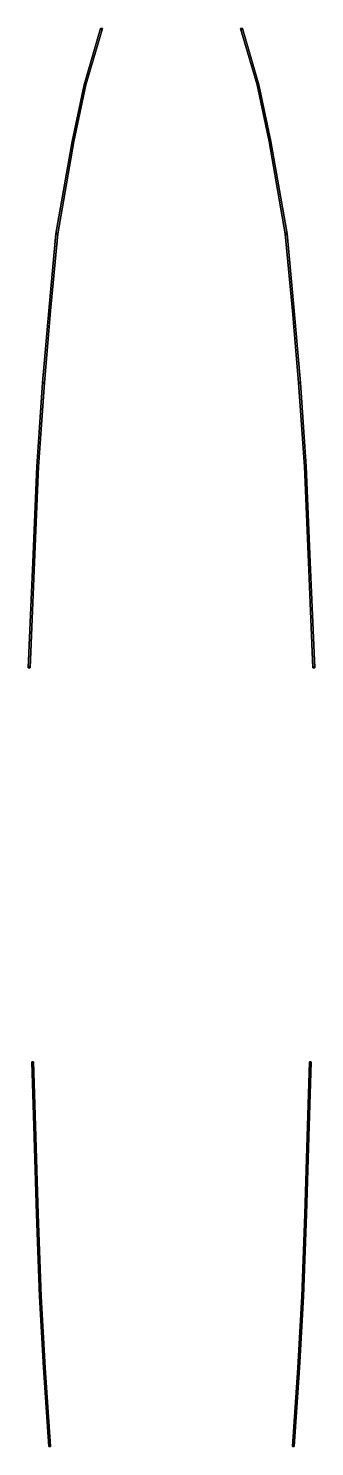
# Model space of a CAD drawing. Extents: x -3.2 to 3.2, y -16.1 to 15.7.
import ezdxf

# ---------------------------------------------------------------- set-up
doc = ezdxf.new("R2010")
doc.units = 0
doc.layers.add('RAILINGS', color=6, linetype='CONTINUOUS')

msp = doc.modelspace()

# ---------------------------------------------------------------- linework, layer by layer
at = {"layer": 'RAILINGS'}
for points in [[(-1.55, 15.68, 3.54), (-1.92, 14.42, 3.54), (-1.96, 14.42, 3.54), (-1.59, 15.68, 3.54)], [(-1.59, 15.68, 3.54), (-1.96, 14.42, 3.54), (-1.92, 14.42, 3.54), (-1.55, 15.68, 3.54)], [(-1.59, 15.66, 3.54), (-1.57, 15.68, 3.54), (-1.57, 15.68, 2.65), (-1.59, 15.66, 2.65)], [(-1.57, 15.64, 3.54), (-1.59, 15.66, 3.54), (-1.59, 15.66, 2.65), (-1.57, 15.64, 2.65)], [(-1.57, 15.68, 3.54), (-1.55, 15.66, 3.54), (-1.55, 15.66, 2.65), (-1.57, 15.68, 2.65)], [(-1.55, 15.66, 3.54), (-1.57, 15.64, 3.54), (-1.57, 15.64, 2.65), (-1.55, 15.66, 2.65)], [(1.57, 15.68, 2.65), (1.55, 15.66, 2.65), (1.55, 15.66, 3.54), (1.57, 15.68, 3.54)], [(1.55, 15.68, 3.54), (1.92, 14.42, 3.54), (1.96, 14.42, 3.54), (1.59, 15.68, 3.54)], [(1.59, 15.68, 3.54), (1.96, 14.42, 3.54), (1.92, 14.42, 3.54), (1.55, 15.68, 3.54)], [(1.55, 15.66, 2.65), (1.57, 15.64, 2.65), (1.57, 15.64, 3.54), (1.55, 15.66, 3.54)], [(1.59, 15.66, 2.65), (1.57, 15.68, 2.65), (1.57, 15.68, 3.54), (1.59, 15.66, 3.54)], [(1.57, 15.64, 2.65), (1.59, 15.66, 2.65), (1.59, 15.66, 3.54), (1.57, 15.64, 3.54)], [(-1.96, 14.42, 3.54), (-2.23, 13.15, 3.45), (-2.19, 13.15, 3.45), (-1.92, 14.42, 3.54)], [(-1.92, 14.42, 3.54), (-2.19, 13.15, 3.45), (-2.23, 13.15, 3.45), (-1.96, 14.42, 3.54)], [(-1.96, 14.42, 3.54), (-1.94, 14.44, 3.54), (-1.94, 14.44, 2.57), (-1.96, 14.42, 2.57)], [(-1.94, 14.4, 3.54), (-1.96, 14.42, 3.54), (-1.96, 14.42, 2.57), (-1.94, 14.4, 2.57)], [(-1.94, 14.44, 3.54), (-1.92, 14.42, 3.54), (-1.92, 14.42, 2.57), (-1.94, 14.44, 2.57)], [(-1.92, 14.42, 3.54), (-1.94, 14.4, 3.54), (-1.94, 14.4, 2.57), (-1.92, 14.42, 2.57)], [(1.94, 14.44, 2.57), (1.92, 14.42, 2.57), (1.92, 14.42, 3.54), (1.94, 14.44, 3.54)], [(1.92, 14.42, 2.57), (1.94, 14.4, 2.57), (1.94, 14.4, 3.54), (1.92, 14.42, 3.54)], [(1.96, 14.42, 3.54), (2.23, 13.15, 3.45), (2.19, 13.15, 3.45), (1.92, 14.42, 3.54)], [(1.92, 14.42, 3.54), (2.19, 13.15, 3.45), (2.23, 13.15, 3.45), (1.96, 14.42, 3.54)], [(1.96, 14.42, 2.57), (1.94, 14.44, 2.57), (1.94, 14.44, 3.54), (1.96, 14.42, 3.54)], [(1.94, 14.4, 2.57), (1.96, 14.42, 2.57), (1.96, 14.42, 3.54), (1.94, 14.4, 3.54)], [(-2.19, 13.15, 3.45), (-2.55, 11.08, 3.43), (-2.59, 11.08, 3.43), (-2.23, 13.15, 3.45)], [(-2.23, 13.15, 3.45), (-2.59, 11.08, 3.43), (-2.55, 11.08, 3.43), (-2.19, 13.15, 3.45)], [(-2.23, 13.15, 3.45), (-2.21, 13.17, 3.45), (-2.21, 13.17, 2.55), (-2.23, 13.15, 2.55)], [(-2.21, 13.13, 3.45), (-2.23, 13.15, 3.45), (-2.23, 13.15, 2.55), (-2.21, 13.13, 2.55)], [(-2.21, 13.17, 3.45), (-2.19, 13.15, 3.45), (-2.19, 13.15, 2.55), (-2.21, 13.17, 2.55)], [(-2.19, 13.15, 3.45), (-2.21, 13.13, 3.45), (-2.21, 13.13, 2.55), (-2.19, 13.15, 2.55)], [(2.21, 13.17, 2.55), (2.19, 13.15, 2.55), (2.19, 13.15, 3.45), (2.21, 13.17, 3.45)], [(2.19, 13.15, 2.55), (2.21, 13.13, 2.55), (2.21, 13.13, 3.45), (2.19, 13.15, 3.45)], [(2.23, 13.15, 3.45), (2.59, 11.08, 3.43), (2.55, 11.08, 3.43), (2.19, 13.15, 3.45)], [(2.19, 13.15, 3.45), (2.55, 11.08, 3.43), (2.59, 11.08, 3.43), (2.23, 13.15, 3.45)], [(2.23, 13.15, 2.55), (2.21, 13.17, 2.55), (2.21, 13.17, 3.45), (2.23, 13.15, 3.45)], [(2.21, 13.13, 2.55), (2.23, 13.15, 2.55), (2.23, 13.15, 3.45), (2.21, 13.13, 3.45)], [(-2.59, 11.08, 3.43), (-2.75, 9.36, 3.39), (-2.71, 9.36, 3.39), (-2.55, 11.08, 3.43)], [(-2.55, 11.08, 3.43), (-2.71, 9.36, 3.39), (-2.75, 9.36, 3.39), (-2.59, 11.08, 3.43)], [(-2.59, 11.08, 3.43), (-2.57, 11.1, 3.43), (-2.57, 11.1, 2.53), (-2.59, 11.08, 2.53)], [(-2.57, 11.06, 3.43), (-2.59, 11.08, 3.43), (-2.59, 11.08, 2.53), (-2.57, 11.06, 2.53)], [(-2.57, 11.1, 3.43), (-2.55, 11.08, 3.43), (-2.55, 11.08, 2.53), (-2.57, 11.1, 2.53)], [(-2.55, 11.08, 3.43), (-2.57, 11.06, 3.43), (-2.57, 11.06, 2.53), (-2.55, 11.08, 2.53)], [(2.57, 11.1, 2.53), (2.55, 11.08, 2.53), (2.55, 11.08, 3.43), (2.57, 11.1, 3.43)], [(2.55, 11.08, 2.53), (2.57, 11.06, 2.53), (2.57, 11.06, 3.43), (2.55, 11.08, 3.43)], [(2.55, 11.08, 3.43), (2.71, 9.36, 3.39), (2.75, 9.36, 3.39), (2.59, 11.08, 3.43)], [(2.59, 11.08, 3.43), (2.75, 9.36, 3.39), (2.71, 9.36, 3.39), (2.55, 11.08, 3.43)], [(2.59, 11.08, 2.53), (2.57, 11.1, 2.53), (2.57, 11.1, 3.43), (2.59, 11.08, 3.43)], [(2.57, 11.06, 2.53), (2.59, 11.08, 2.53), (2.59, 11.08, 3.43), (2.57, 11.06, 3.43)], [(-2.71, 9.36, 3.39), (-2.85, 7.75, 3.37), (-2.89, 7.75, 3.37), (-2.75, 9.36, 3.39)], [(-2.75, 9.36, 3.39), (-2.89, 7.75, 3.37), (-2.85, 7.75, 3.37), (-2.71, 9.36, 3.39)], [(-2.75, 9.36, 3.39), (-2.73, 9.38, 3.39), (-2.73, 9.38, 2.49), (-2.75, 9.36, 2.49)], [(-2.73, 9.34, 3.39), (-2.75, 9.36, 3.39), (-2.75, 9.36, 2.49), (-2.73, 9.34, 2.49)], [(-2.73, 9.38, 3.39), (-2.71, 9.36, 3.39), (-2.71, 9.36, 2.49), (-2.73, 9.38, 2.49)], [(-2.71, 9.36, 3.39), (-2.73, 9.34, 3.39), (-2.73, 9.34, 2.49), (-2.71, 9.36, 2.49)], [(2.73, 9.38, 2.49), (2.71, 9.36, 2.49), (2.71, 9.36, 3.39), (2.73, 9.38, 3.39)], [(2.71, 9.36, 2.49), (2.73, 9.34, 2.49), (2.73, 9.34, 3.39), (2.71, 9.36, 3.39)], [(2.75, 9.36, 3.39), (2.89, 7.75, 3.37), (2.85, 7.75, 3.37), (2.71, 9.36, 3.39)], [(2.71, 9.36, 3.39), (2.85, 7.75, 3.37), (2.89, 7.75, 3.37), (2.75, 9.36, 3.39)], [(2.75, 9.36, 2.49), (2.73, 9.38, 2.49), (2.73, 9.38, 3.39), (2.75, 9.36, 3.39)], [(2.73, 9.34, 2.49), (2.75, 9.36, 2.49), (2.75, 9.36, 3.39), (2.73, 9.34, 3.39)], [(-2.89, 7.75, 3.37), (-3.02, 5.88, 3.34), (-2.98, 5.88, 3.34), (-2.85, 7.75, 3.37)], [(-2.85, 7.75, 3.37), (-2.98, 5.88, 3.34), (-3.02, 5.88, 3.34), (-2.89, 7.75, 3.37)], [(-2.89, 7.75, 3.37), (-2.87, 7.77, 3.37), (-2.87, 7.77, 2.47), (-2.89, 7.75, 2.47)], [(-2.87, 7.73, 3.37), (-2.89, 7.75, 3.37), (-2.89, 7.75, 2.47), (-2.87, 7.73, 2.47)], [(-2.87, 7.77, 3.37), (-2.85, 7.75, 3.37), (-2.85, 7.75, 2.47), (-2.87, 7.77, 2.47)], [(-2.85, 7.75, 3.37), (-2.87, 7.73, 3.37), (-2.87, 7.73, 2.47), (-2.85, 7.75, 2.47)], [(2.87, 7.77, 2.47), (2.85, 7.75, 2.47), (2.85, 7.75, 3.37), (2.87, 7.77, 3.37)], [(2.85, 7.75, 2.47), (2.87, 7.73, 2.47), (2.87, 7.73, 3.37), (2.85, 7.75, 3.37)], [(2.85, 7.75, 3.37), (2.98, 5.88, 3.34), (3.02, 5.88, 3.34), (2.89, 7.75, 3.37)], [(2.89, 7.75, 3.37), (3.02, 5.88, 3.34), (2.98, 5.88, 3.34), (2.85, 7.75, 3.37)], [(2.89, 7.75, 2.47), (2.87, 7.77, 2.47), (2.87, 7.77, 3.37), (2.89, 7.75, 3.37)], [(2.87, 7.73, 2.47), (2.89, 7.75, 2.47), (2.89, 7.75, 3.37), (2.87, 7.73, 3.37)], [(-2.98, 5.88, 3.34), (-3.07, 3.74, 3.3), (-3.11, 3.74, 3.3), (-3.02, 5.88, 3.34)], [(-3.02, 5.88, 3.34), (-3.11, 3.74, 3.3), (-3.07, 3.74, 3.3), (-2.98, 5.88, 3.34)], [(-3.02, 5.88, 3.34), (-3, 5.9, 3.34), (-3, 5.9, 2.44), (-3.02, 5.88, 2.44)], [(-3, 5.86, 3.34), (-3.02, 5.88, 3.34), (-3.02, 5.88, 2.44), (-3, 5.86, 2.44)], [(-3, 5.9, 3.34), (-2.98, 5.88, 3.34), (-2.98, 5.88, 2.44), (-3, 5.9, 2.44)], [(-2.98, 5.88, 3.34), (-3, 5.86, 3.34), (-3, 5.86, 2.44), (-2.98, 5.88, 2.44)], [(3, 5.9, 2.44), (2.98, 5.88, 2.44), (2.98, 5.88, 3.34), (3, 5.9, 3.34)], [(2.98, 5.88, 2.44), (3, 5.86, 2.44), (3, 5.86, 3.34), (2.98, 5.88, 3.34)], [(3.02, 5.88, 3.34), (3.11, 3.74, 3.3), (3.07, 3.74, 3.3), (2.98, 5.88, 3.34)], [(2.98, 5.88, 3.34), (3.07, 3.74, 3.3), (3.11, 3.74, 3.3), (3.02, 5.88, 3.34)], [(3.02, 5.88, 2.44), (3, 5.9, 2.44), (3, 5.9, 3.34), (3.02, 5.88, 3.34)], [(3, 5.86, 2.44), (3.02, 5.88, 2.44), (3.02, 5.88, 3.34), (3, 5.86, 3.34)], [(-3.11, 3.74, 3.3), (-3.21, 1.37, 3.28), (-3.17, 1.37, 3.28), (-3.07, 3.74, 3.3)], [(-3.07, 3.74, 3.3), (-3.17, 1.37, 3.28), (-3.21, 1.37, 3.28), (-3.11, 3.74, 3.3)], [(-3.11, 3.74, 3.3), (-3.09, 3.76, 3.3), (-3.09, 3.76, 2.4), (-3.11, 3.74, 2.4)], [(-3.09, 3.72, 3.3), (-3.11, 3.74, 3.3), (-3.11, 3.74, 2.4), (-3.09, 3.72, 2.4)], [(-3.09, 3.76, 3.3), (-3.07, 3.74, 3.3), (-3.07, 3.74, 2.4), (-3.09, 3.76, 2.4)], [(-3.07, 3.74, 3.3), (-3.09, 3.72, 3.3), (-3.09, 3.72, 2.4), (-3.07, 3.74, 2.4)], [(3.09, 3.76, 2.4), (3.07, 3.74, 2.4), (3.07, 3.74, 3.3), (3.09, 3.76, 3.3)], [(3.07, 3.74, 2.4), (3.09, 3.72, 2.4), (3.09, 3.72, 3.3), (3.07, 3.74, 3.3)], [(3.07, 3.74, 3.3), (3.17, 1.37, 3.28), (3.21, 1.37, 3.28), (3.11, 3.74, 3.3)], [(3.11, 3.74, 3.3), (3.21, 1.37, 3.28), (3.17, 1.37, 3.28), (3.07, 3.74, 3.3)], [(3.11, 3.74, 2.4), (3.09, 3.76, 2.4), (3.09, 3.76, 3.3), (3.11, 3.74, 3.3)], [(3.09, 3.72, 2.4), (3.11, 3.74, 2.4), (3.11, 3.74, 3.3), (3.09, 3.72, 3.3)], [(-3.21, 1.39, 3.28), (-3.19, 1.41, 3.28), (-3.19, 1.41, 2.38), (-3.21, 1.39, 2.38)], [(-3.19, 1.37, 3.28), (-3.21, 1.39, 3.28), (-3.21, 1.39, 2.38), (-3.19, 1.37, 2.38)], [(-3.19, 1.41, 3.28), (-3.17, 1.39, 3.28), (-3.17, 1.39, 2.38), (-3.19, 1.41, 2.38)], [(-3.17, 1.39, 3.28), (-3.19, 1.37, 3.28), (-3.19, 1.37, 2.38), (-3.17, 1.39, 2.38)], [(3.19, 1.41, 2.38), (3.17, 1.39, 2.38), (3.17, 1.39, 3.28), (3.19, 1.41, 3.28)], [(3.17, 1.39, 2.38), (3.19, 1.37, 2.38), (3.19, 1.37, 3.28), (3.17, 1.39, 3.28)], [(3.21, 1.39, 2.38), (3.19, 1.41, 2.38), (3.19, 1.41, 3.28), (3.21, 1.39, 3.28)], [(3.19, 1.37, 2.38), (3.21, 1.39, 2.38), (3.21, 1.39, 3.28), (3.19, 1.37, 3.28)], [(-3.13, -7.46, 3.18), (-3.11, -7.44, 3.18), (-3.11, -7.44, 2.28), (-3.13, -7.46, 2.28)], [(-3.09, -7.44, 3.18), (-3.04, -9.12, 3.15), (-3.08, -9.12, 3.15), (-3.13, -7.44, 3.18)], [(-3.13, -7.44, 3.18), (-3.08, -9.12, 3.15), (-3.04, -9.12, 3.15), (-3.09, -7.44, 3.18)], [(-3.11, -7.48, 3.18), (-3.13, -7.46, 3.18), (-3.13, -7.46, 2.28), (-3.11, -7.48, 2.28)], [(-3.11, -7.44, 3.18), (-3.09, -7.46, 3.18), (-3.09, -7.46, 2.28), (-3.11, -7.44, 2.28)], [(-3.09, -7.46, 3.18), (-3.11, -7.48, 3.18), (-3.11, -7.48, 2.28), (-3.09, -7.46, 2.28)], [(3.13, -7.44, 3.18), (3.08, -9.12, 3.15), (3.04, -9.12, 3.15), (3.09, -7.44, 3.18)], [(3.09, -7.44, 3.18), (3.04, -9.12, 3.15), (3.08, -9.12, 3.15), (3.13, -7.44, 3.18)], [(3.11, -7.44, 2.28), (3.09, -7.46, 2.28), (3.09, -7.46, 3.18), (3.11, -7.44, 3.18)], [(3.09, -7.46, 2.28), (3.11, -7.48, 2.28), (3.11, -7.48, 3.18), (3.09, -7.46, 3.18)], [(3.13, -7.46, 2.28), (3.11, -7.44, 2.28), (3.11, -7.44, 3.18), (3.13, -7.46, 3.18)], [(3.11, -7.48, 2.28), (3.13, -7.46, 2.28), (3.13, -7.46, 3.18), (3.11, -7.48, 3.18)], [(-3.08, -9.12, 3.15), (-3.06, -9.1, 3.15), (-3.06, -9.1, 2.25), (-3.08, -9.12, 2.25)], [(-3.06, -9.14, 3.15), (-3.08, -9.12, 3.15), (-3.08, -9.12, 2.25), (-3.06, -9.14, 2.25)], [(-3.08, -9.12, 3.15), (-3.03, -10.85, 3.14), (-2.99, -10.85, 3.14), (-3.04, -9.12, 3.15)], [(-3.04, -9.12, 3.15), (-2.99, -10.85, 3.14), (-3.03, -10.85, 3.14), (-3.08, -9.12, 3.15)], [(-3.06, -9.1, 3.15), (-3.04, -9.12, 3.15), (-3.04, -9.12, 2.25), (-3.06, -9.1, 2.25)], [(-3.04, -9.12, 3.15), (-3.06, -9.14, 3.15), (-3.06, -9.14, 2.25), (-3.04, -9.12, 2.25)], [(3.04, -9.12, 3.15), (2.99, -10.85, 3.14), (3.03, -10.85, 3.14), (3.08, -9.12, 3.15)], [(3.08, -9.12, 3.15), (3.03, -10.85, 3.14), (2.99, -10.85, 3.14), (3.04, -9.12, 3.15)], [(3.06, -9.1, 2.25), (3.04, -9.12, 2.25), (3.04, -9.12, 3.15), (3.06, -9.1, 3.15)], [(3.04, -9.12, 2.25), (3.06, -9.14, 2.25), (3.06, -9.14, 3.15), (3.04, -9.12, 3.15)], [(3.08, -9.12, 2.25), (3.06, -9.1, 2.25), (3.06, -9.1, 3.15), (3.08, -9.12, 3.15)], [(3.06, -9.14, 2.25), (3.08, -9.12, 2.25), (3.08, -9.12, 3.15), (3.06, -9.14, 3.15)], [(-3.03, -10.85, 3.14), (-3.01, -10.83, 3.14), (-3.01, -10.83, 2.24), (-3.03, -10.85, 2.24)], [(-3.01, -10.87, 3.14), (-3.03, -10.85, 3.14), (-3.03, -10.85, 2.24), (-3.01, -10.87, 2.24)], [(-2.99, -10.85, 3.14), (-2.92, -12.69, 3.14), (-2.96, -12.69, 3.14), (-3.03, -10.85, 3.14)], [(-3.03, -10.85, 3.14), (-2.96, -12.69, 3.14), (-2.92, -12.69, 3.14), (-2.99, -10.85, 3.14)], [(-3.01, -10.83, 3.14), (-2.99, -10.85, 3.14), (-2.99, -10.85, 2.24), (-3.01, -10.83, 2.24)], [(-2.99, -10.85, 3.14), (-3.01, -10.87, 3.14), (-3.01, -10.87, 2.24), (-2.99, -10.85, 2.24)], [(3.03, -10.85, 3.14), (2.96, -12.69, 3.14), (2.92, -12.69, 3.14), (2.99, -10.85, 3.14)], [(2.99, -10.85, 3.14), (2.92, -12.69, 3.14), (2.96, -12.69, 3.14), (3.03, -10.85, 3.14)], [(3.01, -10.83, 2.24), (2.99, -10.85, 2.24), (2.99, -10.85, 3.14), (3.01, -10.83, 3.14)], [(2.99, -10.85, 2.24), (3.01, -10.87, 2.24), (3.01, -10.87, 3.14), (2.99, -10.85, 3.14)], [(3.03, -10.85, 2.24), (3.01, -10.83, 2.24), (3.01, -10.83, 3.14), (3.03, -10.85, 3.14)], [(3.01, -10.87, 2.24), (3.03, -10.85, 2.24), (3.03, -10.85, 3.14), (3.01, -10.87, 3.14)], [(-2.96, -12.69, 3.14), (-2.94, -12.67, 3.14), (-2.94, -12.67, 2.24), (-2.96, -12.69, 2.24)], [(-2.94, -12.71, 3.14), (-2.96, -12.69, 3.14), (-2.96, -12.69, 2.24), (-2.94, -12.71, 2.24)], [(-2.96, -12.69, 3.14), (-2.87, -14.29, 3.14), (-2.83, -14.29, 3.14), (-2.92, -12.69, 3.14)], [(-2.92, -12.69, 3.14), (-2.83, -14.29, 3.14), (-2.87, -14.29, 3.14), (-2.96, -12.69, 3.14)], [(-2.94, -12.67, 3.14), (-2.92, -12.69, 3.14), (-2.92, -12.69, 2.24), (-2.94, -12.67, 2.24)], [(-2.92, -12.69, 3.14), (-2.94, -12.71, 3.14), (-2.94, -12.71, 2.24), (-2.92, -12.69, 2.24)], [(2.92, -12.69, 3.14), (2.83, -14.29, 3.14), (2.87, -14.29, 3.14), (2.96, -12.69, 3.14)], [(2.96, -12.69, 3.14), (2.87, -14.29, 3.14), (2.83, -14.29, 3.14), (2.92, -12.69, 3.14)], [(2.94, -12.67, 2.24), (2.92, -12.69, 2.24), (2.92, -12.69, 3.14), (2.94, -12.67, 3.14)], [(2.92, -12.69, 2.24), (2.94, -12.71, 2.24), (2.94, -12.71, 3.14), (2.92, -12.69, 3.14)], [(2.96, -12.69, 2.24), (2.94, -12.67, 2.24), (2.94, -12.67, 3.14), (2.96, -12.69, 3.14)], [(2.94, -12.71, 2.24), (2.96, -12.69, 2.24), (2.96, -12.69, 3.14), (2.94, -12.71, 3.14)], [(-2.87, -14.29, 3.14), (-2.85, -14.27, 3.14), (-2.85, -14.27, 2.24), (-2.87, -14.29, 2.24)], [(-2.85, -14.27, 3.14), (-2.83, -14.29, 3.14), (-2.83, -14.29, 2.24), (-2.85, -14.27, 2.24)], [(2.85, -14.27, 2.24), (2.83, -14.29, 2.24), (2.83, -14.29, 3.14), (2.85, -14.27, 3.14)], [(2.87, -14.29, 2.24), (2.85, -14.27, 2.24), (2.85, -14.27, 3.14), (2.87, -14.29, 3.14)], [(-2.85, -14.31, 3.14), (-2.87, -14.29, 3.14), (-2.87, -14.29, 2.24), (-2.85, -14.31, 2.24)], [(-2.83, -14.29, 3.14), (-2.71, -16.05, 3.14), (-2.75, -16.05, 3.14), (-2.87, -14.29, 3.14)], [(-2.87, -14.29, 3.14), (-2.75, -16.05, 3.14), (-2.71, -16.05, 3.14), (-2.83, -14.29, 3.14)], [(-2.83, -14.29, 3.14), (-2.85, -14.31, 3.14), (-2.85, -14.31, 2.24), (-2.83, -14.29, 2.24)], [(2.87, -14.29, 3.14), (2.75, -16.05, 3.14), (2.71, -16.05, 3.14), (2.83, -14.29, 3.14)], [(2.83, -14.29, 3.14), (2.71, -16.05, 3.14), (2.75, -16.05, 3.14), (2.87, -14.29, 3.14)], [(2.83, -14.29, 2.24), (2.85, -14.31, 2.24), (2.85, -14.31, 3.14), (2.83, -14.29, 3.14)], [(2.85, -14.31, 2.24), (2.87, -14.29, 2.24), (2.87, -14.29, 3.14), (2.85, -14.31, 3.14)], [(-2.75, -16.03, 3.14), (-2.73, -16.01, 3.14), (-2.73, -16.01, 2.24), (-2.75, -16.03, 2.24)], [(-2.73, -16.05, 3.14), (-2.75, -16.03, 3.14), (-2.75, -16.03, 2.24), (-2.73, -16.05, 2.24)], [(-2.73, -16.01, 3.14), (-2.71, -16.03, 3.14), (-2.71, -16.03, 2.24), (-2.73, -16.01, 2.24)], [(-2.71, -16.03, 3.14), (-2.73, -16.05, 3.14), (-2.73, -16.05, 2.24), (-2.71, -16.03, 2.24)], [(2.73, -16.01, 2.24), (2.71, -16.03, 2.24), (2.71, -16.03, 3.14), (2.73, -16.01, 3.14)], [(2.71, -16.03, 2.24), (2.73, -16.05, 2.24), (2.73, -16.05, 3.14), (2.71, -16.03, 3.14)], [(2.75, -16.03, 2.24), (2.73, -16.01, 2.24), (2.73, -16.01, 3.14), (2.75, -16.03, 3.14)], [(2.73, -16.05, 2.24), (2.75, -16.03, 2.24), (2.75, -16.03, 3.14), (2.73, -16.05, 3.14)]]:
    msp.add_3dface(points, dxfattribs=at)

doc.saveas('drawing.dxf')
